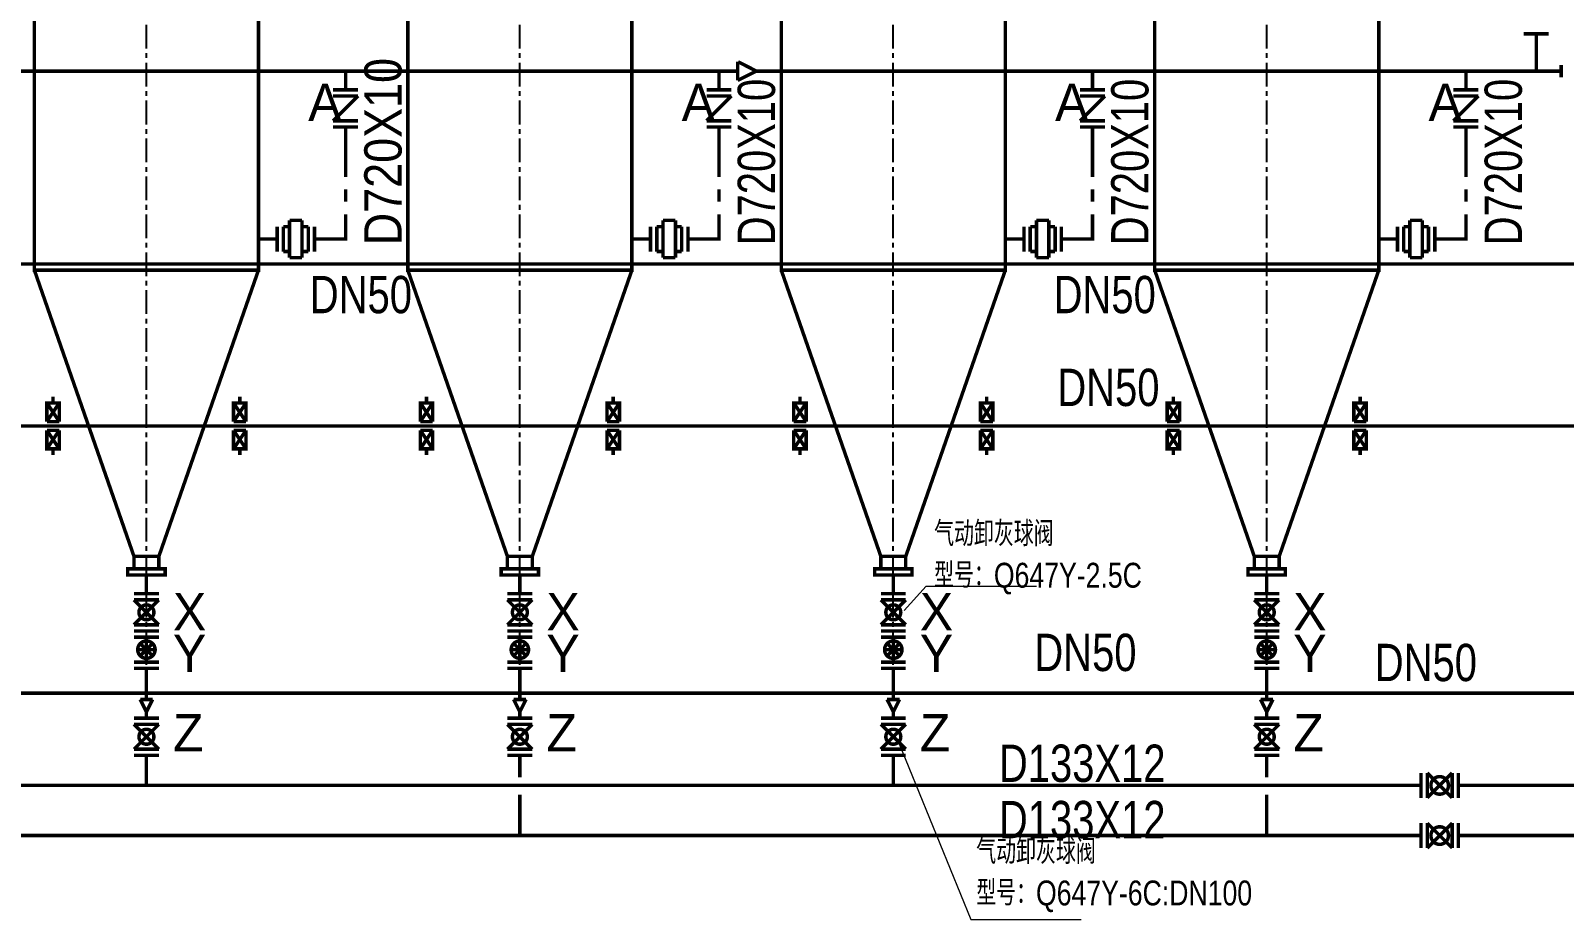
# Model space of a CAD drawing. Header units: millimetres. Extents: x 48549 to 244689, y 99496 to 172785.
# Drawn here: x 81508 to 93829, y 124209 to 131352 of the extents above; entities that cross this region are included whole.
import ezdxf

# ---------------------------------------------------------------- set-up
doc = ezdxf.new("R2010")
doc.units = ezdxf.units.MM
doc.header["$LTSCALE"] = 3
doc.linetypes.add('CENTERX2', pattern=[101.6, 63.5, -12.7, 12.7, -12.7])
for name, color, linetype in [('CEN', 2, 'CENTERX2'), ('氮气管道', 5, 'Continuous'), ('煤气管道', 1, 'Continuous')]:
    doc.layers.add(name, color=color, linetype=linetype)
doc.layers.add('CON', color=7, linetype='Continuous', lineweight=40)
doc.layers.add('图层3', color=6, linetype='Continuous', lineweight=9)
doc.styles.add('PC_TEXTSTYLE', font='zwl.shx', dxfattribs={"width": 0.8, "bigfont": 'hztxt.shx'})
doc.styles.add('TH_GBDIM', font='romans.shx', dxfattribs={"width": 0.8, "bigfont": 'gbcbig.shx'})
doc.styles.add('仿宋体', font='ttxt1.shx', dxfattribs={"bigfont": 'hzfs.shx'})
doc.dimstyles.new('TH_GBDIM', dxfattribs={"dimtxt": 3.5, "dimasz": 2.5, "dimexe": 2, "dimexo": 0, "dimgap": 1.5, "dimtad": 1, "dimdec": 1, "dimzin": 0, "dimdsep": 46, "dimtxsty": 'TH_GBDIM', "dimcen": 2.5, "dimclrd": 130, "dimclre": 130, "dimclrt": 3, "dimadec": 0, "dimazin": 0, "dimtfac": 0.714286, "dimtdec": 1, "dimtmove": 0, "dimatfit": 3, "dimfxl": 1, "dimtzin": 0, "dimlwd": -1, "dimlwe": -1, "dimarcsym": 0})

msp = doc.modelspace()

# ---------------------------------------------------------------- linework, layer by layer
at = {"layer": 'CEN'}
for p, q in [((82438.244, 126026.672), (82438.244, 138026.672)), ((85438.244, 126026.672), (85438.244, 138026.672)), ((88438.244, 126026.672), (88438.244, 138026.672)), ((91438.244, 126026.672), (91438.244, 138026.672))]:
    msp.add_line(p, q, dxfattribs=at)
at = {"layer": 'CON', "const_width": 28}
for points in [[(82438.244, 129426.672), (81538.244, 129426.672), (81538.244, 134926.672), (83338.244, 134926.672)], [(82438.244, 129426.672), (83338.244, 129426.672), (83338.244, 134926.672)], [(85438.244, 129426.672), (84538.244, 129426.672), (84538.244, 134926.672), (86338.244, 134926.672)], [(85438.244, 129426.672), (86338.244, 129426.672), (86338.244, 134926.672)], [(88438.244, 129426.672), (87538.244, 129426.672), (87538.244, 134926.672), (89338.244, 134926.672)], [(88438.244, 129426.672), (89338.244, 129426.672), (89338.244, 134926.672)], [(91438.244, 129426.672), (90538.244, 129426.672), (90538.244, 134926.672), (92338.244, 134926.672)], [(91438.244, 129426.672), (92338.244, 129426.672), (92338.244, 134926.672)], [(82338.244, 127126.672), (81538.244, 129426.672)], [(83338.244, 129426.672), (82538.244, 127126.672)], [(85338.244, 127126.672), (84538.244, 129426.672)], [(86338.244, 129426.672), (85538.244, 127126.672)], [(88338.244, 127126.672), (87538.244, 129426.672)], [(89338.244, 129426.672), (88538.244, 127126.672)], [(91338.244, 127126.672), (90538.244, 129426.672)], [(92338.244, 129426.672), (91538.244, 127126.672)], [(81688.244, 128359.457), (81688.244, 128409.457)], [(83188.244, 128359.457), (83188.244, 128409.457)], [(84688.244, 128359.457), (84688.244, 128409.457)], [(86188.244, 128359.457), (86188.244, 128409.457)], [(87688.244, 128359.457), (87688.244, 128409.457)], [(89188.244, 128359.457), (89188.244, 128409.457)], [(90688.244, 128359.457), (90688.244, 128409.457)], [(92188.244, 128359.457), (92188.244, 128409.457)], [(81638.244, 128209.457), (81638.244, 128359.457), (81738.244, 128359.457), (81738.244, 128209.457)], [(81638.244, 128359.457), (81738.244, 128209.457)], [(81738.244, 128359.457), (81638.244, 128209.457)], [(83238.244, 128209.457), (83238.244, 128359.457), (83138.244, 128359.457), (83138.244, 128209.457)], [(83238.244, 128359.457), (83138.244, 128209.457)], [(83138.244, 128359.457), (83238.244, 128209.457)], [(84638.244, 128209.457), (84638.244, 128359.457), (84738.244, 128359.457), (84738.244, 128209.457)], [(84638.244, 128359.457), (84738.244, 128209.457)], [(84738.244, 128359.457), (84638.244, 128209.457)], [(86238.244, 128209.457), (86238.244, 128359.457), (86138.244, 128359.457), (86138.244, 128209.457)], [(86238.244, 128359.457), (86138.244, 128209.457)], [(86138.244, 128359.457), (86238.244, 128209.457)], [(87638.244, 128209.457), (87638.244, 128359.457), (87738.244, 128359.457), (87738.244, 128209.457)], [(87638.244, 128359.457), (87738.244, 128209.457)], [(87738.244, 128359.457), (87638.244, 128209.457)], [(89238.244, 128209.457), (89238.244, 128359.457), (89138.244, 128359.457), (89138.244, 128209.457)], [(89238.244, 128359.457), (89138.244, 128209.457)], [(89138.244, 128359.457), (89238.244, 128209.457)], [(90638.244, 128209.457), (90638.244, 128359.457), (90738.244, 128359.457), (90738.244, 128209.457)], [(90638.244, 128359.457), (90738.244, 128209.457)], [(90738.244, 128359.457), (90638.244, 128209.457)], [(92238.244, 128209.457), (92238.244, 128359.457), (92138.244, 128359.457), (92138.244, 128209.457)], [(92238.244, 128359.457), (92138.244, 128209.457)], [(92138.244, 128359.457), (92238.244, 128209.457)], [(81738.244, 128209.457), (81638.244, 128209.457)], [(81738.244, 128140.155), (81638.244, 128140.155)], [(81638.244, 128140.155), (81638.244, 127990.155), (81738.244, 127990.155), (81738.244, 128140.155)], [(81638.244, 127990.155), (81738.244, 128140.155)], [(81738.244, 127990.155), (81638.244, 128140.155)], [(83138.244, 128209.457), (83238.244, 128209.457)], [(83138.244, 128140.155), (83238.244, 128140.155)], [(83238.244, 128140.155), (83238.244, 127990.155), (83138.244, 127990.155), (83138.244, 128140.155)], [(83238.244, 127990.155), (83138.244, 128140.155)], [(83138.244, 127990.155), (83238.244, 128140.155)], [(84738.244, 128209.457), (84638.244, 128209.457)], [(84738.244, 128140.155), (84638.244, 128140.155)], [(84638.244, 128140.155), (84638.244, 127990.155), (84738.244, 127990.155), (84738.244, 128140.155)], [(84638.244, 127990.155), (84738.244, 128140.155)], [(84738.244, 127990.155), (84638.244, 128140.155)], [(86138.244, 128209.457), (86238.244, 128209.457)], [(86138.244, 128140.155), (86238.244, 128140.155)], [(86238.244, 128140.155), (86238.244, 127990.155), (86138.244, 127990.155), (86138.244, 128140.155)], [(86238.244, 127990.155), (86138.244, 128140.155)], [(86138.244, 127990.155), (86238.244, 128140.155)], [(87738.244, 128209.457), (87638.244, 128209.457)], [(87738.244, 128140.155), (87638.244, 128140.155)], [(87638.244, 128140.155), (87638.244, 127990.155), (87738.244, 127990.155), (87738.244, 128140.155)], [(87638.244, 127990.155), (87738.244, 128140.155)], [(87738.244, 127990.155), (87638.244, 128140.155)], [(89138.244, 128209.457), (89238.244, 128209.457)], [(89138.244, 128140.155), (89238.244, 128140.155)], [(89238.244, 128140.155), (89238.244, 127990.155), (89138.244, 127990.155), (89138.244, 128140.155)], [(89238.244, 127990.155), (89138.244, 128140.155)], [(89138.244, 127990.155), (89238.244, 128140.155)], [(90738.244, 128209.457), (90638.244, 128209.457)], [(90738.244, 128140.155), (90638.244, 128140.155)], [(90638.244, 128140.155), (90638.244, 127990.155), (90738.244, 127990.155), (90738.244, 128140.155)], [(90638.244, 127990.155), (90738.244, 128140.155)], [(90738.244, 127990.155), (90638.244, 128140.155)], [(92138.244, 128209.457), (92238.244, 128209.457)], [(92138.244, 128140.155), (92238.244, 128140.155)], [(92238.244, 128140.155), (92238.244, 127990.155), (92138.244, 127990.155), (92138.244, 128140.155)], [(92238.244, 127990.155), (92138.244, 128140.155)], [(92138.244, 127990.155), (92238.244, 128140.155)], [(81688.244, 127990.155), (81688.244, 127940.155)], [(83188.244, 127990.155), (83188.244, 127940.155)], [(84688.244, 127990.155), (84688.244, 127940.155)], [(86188.244, 127990.155), (86188.244, 127940.155)], [(87688.244, 127990.155), (87688.244, 127940.155)], [(89188.244, 127990.155), (89188.244, 127940.155)], [(90688.244, 127990.155), (90688.244, 127940.155)], [(92188.244, 127990.155), (92188.244, 127940.155)], [(82338.244, 127026.672), (82288.244, 127026.672), (82288.244, 126976.672), (82588.244, 126976.672), (82588.244, 127026.672), (82538.244, 127026.672)], [(82538.244, 127126.672), (82338.244, 127126.672)], [(82338.244, 127126.672), (82338.244, 127026.672), (82538.244, 127026.672), (82538.244, 127126.672)], [(85338.244, 127026.672), (85288.244, 127026.672), (85288.244, 126976.672), (85588.244, 126976.672), (85588.244, 127026.672), (85538.244, 127026.672)], [(85538.244, 127126.672), (85338.244, 127126.672)], [(85338.244, 127126.672), (85338.244, 127026.672), (85538.244, 127026.672), (85538.244, 127126.672)], [(88338.244, 127026.672), (88288.244, 127026.672), (88288.244, 126976.672), (88588.244, 126976.672), (88588.244, 127026.672), (88538.244, 127026.672)], [(88538.244, 127126.672), (88338.244, 127126.672)], [(88338.244, 127126.672), (88338.244, 127026.672), (88538.244, 127026.672), (88538.244, 127126.672)], [(91338.244, 127026.672), (91288.244, 127026.672), (91288.244, 126976.672), (91588.244, 126976.672), (91588.244, 127026.672), (91538.244, 127026.672)], [(91538.244, 127126.672), (91338.244, 127126.672)], [(91338.244, 127126.672), (91338.244, 127026.672), (91538.244, 127026.672), (91538.244, 127126.672)], [(82438.244, 126826.672), (82438.244, 126976.672)], [(85438.244, 126826.672), (85438.244, 126976.672)], [(88438.244, 126826.672), (88438.244, 126976.672)], [(91438.244, 126826.672), (91438.244, 126976.672)], [(82538.244, 126826.672), (82338.244, 126826.672)], [(82538.244, 126776.672), (82338.244, 126576.672)], [(82538.244, 126776.672), (82338.244, 126776.672)], [(82338.244, 126776.672), (82538.244, 126576.672)], [(85538.244, 126826.672), (85338.244, 126826.672)], [(85538.244, 126776.672), (85338.244, 126576.672)], [(85538.244, 126776.672), (85338.244, 126776.672)], [(85338.244, 126776.672), (85538.244, 126576.672)], [(88538.244, 126826.672), (88338.244, 126826.672)], [(88538.244, 126776.672), (88338.244, 126576.672)], [(88538.244, 126776.672), (88338.244, 126776.672)], [(88338.244, 126776.672), (88538.244, 126576.672)], [(91538.244, 126826.672), (91338.244, 126826.672)], [(91538.244, 126776.672), (91338.244, 126576.672)], [(91538.244, 126776.672), (91338.244, 126776.672)], [(91338.244, 126776.672), (91538.244, 126576.672)], [(82538.244, 126576.672), (82338.244, 126576.672)], [(82538.244, 126526.672), (82338.244, 126526.672)], [(85538.244, 126576.672), (85338.244, 126576.672)], [(85538.244, 126526.672), (85338.244, 126526.672)], [(88538.244, 126576.672), (88338.244, 126576.672)], [(88538.244, 126526.672), (88338.244, 126526.672)], [(91538.244, 126576.672), (91338.244, 126576.672)], [(91538.244, 126526.672), (91338.244, 126526.672)], [(82538.244, 126476.672), (82338.244, 126476.672)], [(82487.741, 126426.17), (82388.746, 126327.175)], [(82388.746, 126426.17), (82487.741, 126327.175)], [(82438.244, 126476.672), (82438.244, 126446.672)], [(82438.244, 126306.672), (82438.244, 126446.672)], [(85538.244, 126476.672), (85338.244, 126476.672)], [(85487.741, 126426.17), (85388.746, 126327.175)], [(85388.746, 126426.17), (85487.741, 126327.175)], [(85438.244, 126476.672), (85438.244, 126446.672)], [(85438.244, 126306.672), (85438.244, 126446.672)], [(88538.244, 126476.672), (88338.244, 126476.672)], [(88487.741, 126426.17), (88388.746, 126327.175)], [(88388.746, 126426.17), (88487.741, 126327.175)], [(88438.244, 126476.672), (88438.244, 126446.672)], [(88438.244, 126306.672), (88438.244, 126446.672)], [(91538.244, 126476.672), (91338.244, 126476.672)], [(91487.741, 126426.17), (91388.746, 126327.175)], [(91388.746, 126426.17), (91487.741, 126327.175)], [(91438.244, 126476.672), (91438.244, 126446.672)], [(91438.244, 126306.672), (91438.244, 126446.672)], [(82538.244, 126276.672), (82338.244, 126276.672)], [(82368.244, 126376.672), (82508.244, 126376.672)], [(82438.244, 126276.672), (82438.244, 126306.672)], [(85538.244, 126276.672), (85338.244, 126276.672)], [(85368.244, 126376.672), (85508.244, 126376.672)], [(85438.244, 126276.672), (85438.244, 126306.672)], [(88538.244, 126276.672), (88338.244, 126276.672)], [(88368.244, 126376.672), (88508.244, 126376.672)], [(88438.244, 126276.672), (88438.244, 126306.672)], [(91538.244, 126276.672), (91338.244, 126276.672)], [(91368.244, 126376.672), (91508.244, 126376.672)], [(91438.244, 126276.672), (91438.244, 126306.672)], [(82538.244, 126226.672), (82338.244, 126226.672)], [(82438.244, 126226.672), (82438.244, 125976.672)], [(85538.244, 126226.672), (85338.244, 126226.672)], [(85438.244, 126226.672), (85438.244, 125976.672)], [(88538.244, 126226.672), (88338.244, 126226.672)], [(88438.244, 126226.672), (88438.244, 125976.672)], [(91538.244, 126226.672), (91338.244, 126226.672)], [(91438.244, 126226.672), (91438.244, 125976.672)], [(82488.244, 125976.672), (82388.244, 125976.672)], [(82388.244, 125976.672), (82438.244, 125876.672)], [(82438.244, 125876.672), (82488.244, 125976.672)], [(85488.244, 125976.672), (85388.244, 125976.672)], [(85388.244, 125976.672), (85438.244, 125876.672)], [(85438.244, 125876.672), (85488.244, 125976.672)], [(88488.244, 125976.672), (88388.244, 125976.672)], [(88388.244, 125976.672), (88438.244, 125876.672)], [(88438.244, 125876.672), (88488.244, 125976.672)], [(91488.244, 125976.672), (91388.244, 125976.672)], [(91388.244, 125976.672), (91438.244, 125876.672)], [(91438.244, 125876.672), (91488.244, 125976.672)], [(82538.244, 125826.672), (82338.244, 125826.672)], [(82438.244, 125876.672), (82438.244, 125826.672)], [(85538.244, 125826.672), (85338.244, 125826.672)], [(85438.244, 125876.672), (85438.244, 125826.672)], [(88538.244, 125826.672), (88338.244, 125826.672)], [(88438.244, 125876.672), (88438.244, 125826.672)], [(91538.244, 125826.672), (91338.244, 125826.672)], [(91438.244, 125876.672), (91438.244, 125826.672)], [(82538.244, 125776.672), (82338.244, 125576.672)], [(82538.244, 125776.672), (82338.244, 125776.672)], [(82338.244, 125776.672), (82538.244, 125576.672)], [(85538.244, 125776.672), (85338.244, 125576.672)], [(85538.244, 125776.672), (85338.244, 125776.672)], [(85338.244, 125776.672), (85538.244, 125576.672)], [(88538.244, 125776.672), (88338.244, 125576.672)], [(88538.244, 125776.672), (88338.244, 125776.672)], [(88338.244, 125776.672), (88538.244, 125576.672)], [(91538.244, 125776.672), (91338.244, 125576.672)], [(91538.244, 125776.672), (91338.244, 125776.672)], [(91338.244, 125776.672), (91538.244, 125576.672)], [(82538.244, 125576.672), (82338.244, 125576.672)], [(85538.244, 125576.672), (85338.244, 125576.672)], [(88538.244, 125576.672), (88338.244, 125576.672)], [(91538.244, 125576.672), (91338.244, 125576.672)], [(82538.244, 125526.672), (82338.244, 125526.672)], [(82438.244, 125526.672), (82438.244, 125285.69)], [(85538.244, 125526.672), (85338.244, 125526.672)], [(85438.244, 125526.672), (85438.244, 125351.182)], [(88538.244, 125526.672), (88338.244, 125526.672)], [(88438.244, 125526.672), (88438.244, 125285.69)], [(91538.244, 125526.672), (91338.244, 125526.672)], [(91438.244, 125526.672), (91438.244, 125351.182)], [(90812.971, 125285.69), (56009.641, 125285.69)], [(92677.7, 125285.69), (90812.971, 125285.69)], [(92677.7, 125385.69), (92677.7, 125185.69)], [(92727.7, 125385.69), (92727.7, 125185.69)], [(92727.7, 125385.69), (92927.7, 125185.69)], [(92727.7, 125185.69), (92927.7, 125385.69)], [(92927.7, 125385.69), (92927.7, 125185.69)], [(92977.7, 125385.69), (92977.7, 125185.69)], [(94478.223, 125285.69), (92977.7, 125285.69)], [(85438.244, 125210.988), (85438.244, 124882.593)], [(91438.244, 125210.988), (91438.244, 124882.593)], [(92677.7, 124982.593), (92677.7, 124782.593)], [(92727.7, 124982.593), (92727.7, 124782.593)], [(92727.7, 124982.593), (92927.7, 124782.593)], [(92727.7, 124782.593), (92927.7, 124982.593)], [(92927.7, 124982.593), (92927.7, 124782.593)], [(92977.7, 124982.593), (92977.7, 124782.593)], [(90812.971, 124882.593), (55747.664, 124882.593)], [(92677.7, 124882.593), (90145.797, 124882.593)], [(94478.223, 124882.593), (92977.7, 124882.593)]]:
    msp.add_lwpolyline(points, dxfattribs=at)
at = {"layer": 'CON', "color": 2, "const_width": 28}
for points in [[(84138.244, 130876.672), (83938.244, 130876.672)], [(87138.244, 130876.672), (86938.244, 130876.672)], [(90138.244, 130876.672), (89938.244, 130876.672)], [(93138.244, 130876.672), (92938.244, 130876.672)], [(84138.244, 130826.672), (83938.244, 130626.672)], [(84138.244, 130826.672), (83938.244, 130826.672)], [(87138.244, 130826.672), (86938.244, 130826.672)], [(87138.244, 130826.672), (86938.244, 130626.672)], [(90138.244, 130826.672), (89938.244, 130626.672)], [(90138.244, 130826.672), (89938.244, 130826.672)], [(93138.244, 130826.672), (92938.244, 130626.672)], [(93138.244, 130826.672), (92938.244, 130826.672)], [(84138.244, 130626.672), (83938.244, 130626.672)], [(87138.244, 130626.672), (86938.244, 130626.672)], [(90138.244, 130626.672), (89938.244, 130626.672)], [(93138.244, 130626.672), (92938.244, 130626.672)], [(84138.244, 130576.672), (83938.244, 130576.672)], [(87138.244, 130576.672), (86938.244, 130576.672)], [(90138.244, 130576.672), (89938.244, 130576.672)], [(93138.244, 130576.672), (92938.244, 130576.672)]]:
    msp.add_lwpolyline(points, dxfattribs=at)
at = {"layer": 'CON', "const_width": 28}
for points in [[(82498.244, 126676.672, 1), (82378.244, 126676.672, 1)], [(85498.244, 126676.672, 1), (85378.244, 126676.672, 1)], [(88498.244, 126676.672, 1), (88378.244, 126676.672, 1)], [(91498.244, 126676.672, 1), (91378.244, 126676.672, 1)], [(82508.244, 126376.672, 1), (82368.244, 126376.672, 1)], [(85508.244, 126376.672, 1), (85368.244, 126376.672, 1)], [(88508.244, 126376.672, 1), (88368.244, 126376.672, 1)], [(91508.244, 126376.672, 1), (91368.244, 126376.672, 1)], [(82498.244, 125676.672, 1), (82378.244, 125676.672, 1)], [(85498.244, 125676.672, 1), (85378.244, 125676.672, 1)], [(88498.244, 125676.672, 1), (88378.244, 125676.672, 1)], [(91498.244, 125676.672, 1), (91378.244, 125676.672, 1)], [(92777.7, 125335.69, -2.414213562), (92777.7, 125235.69, -0.414213562)], [(92777.7, 124932.593, -2.414213562), (92777.7, 124832.593, -0.414213562)]]:
    msp.add_lwpolyline(points, format="xyb", close=True, dxfattribs=at)
at = {"layer": '氮气管道', "const_width": 28}
for points in [[(91438.244, 129476.672), (57317.325, 129476.672)], [(95752.977, 129476.672), (89338.244, 129476.672)], [(52232.315, 128174.806), (90973.676, 128174.806)], [(90973.676, 128174.806), (96627.871, 128174.806)], [(91438.244, 126027.153), (57716.481, 126027.153)], [(95414.897, 126027.153), (91438.244, 126027.153)]]:
    msp.add_lwpolyline(points, dxfattribs=at)
at = {"layer": '煤气管道', "const_width": 28}
for points in [[(93703.276, 131326.672), (93503.276, 131326.672)], [(93603.276, 131026.672), (93603.276, 131326.672)], [(87188.244, 130951.672), (87188.244, 131101.672)], [(87191.064, 131101.672), (87338.244, 131026.672), (87188.244, 130951.672)], [(93803.863, 131076.672), (93803.863, 130976.672)], [(51813.013, 131026.672), (87188.244, 131026.672)], [(84038.244, 130876.672), (84038.244, 131026.672)], [(87038.244, 130876.672), (87038.244, 131026.672)], [(87338.244, 131026.672), (90538.244, 131026.672)], [(90038.244, 130876.672), (90038.244, 131026.672)], [(90538.244, 131026.672), (93803.863, 131026.672)], [(93038.244, 130876.672), (93038.244, 131026.672)], [(84038.244, 130176.672), (84038.244, 130576.672)], [(87038.244, 130176.672), (87038.244, 130576.672)], [(90038.244, 130176.672), (90038.244, 130576.672)], [(93038.244, 130176.672), (93038.244, 130576.672)], [(84038.244, 129976.672), (84038.244, 130076.672)], [(87038.244, 129976.672), (87038.244, 130076.672)], [(90038.244, 129976.672), (90038.244, 130076.672)], [(93038.244, 129976.672), (93038.244, 130076.672)], [(83788.244, 129676.672), (84038.244, 129676.672), (84038.244, 129876.672)], [(86788.244, 129676.672), (87038.244, 129676.672), (87038.244, 129876.672)], [(89788.244, 129676.672), (90038.244, 129676.672), (90038.244, 129876.672)], [(92788.244, 129676.672), (93038.244, 129676.672), (93038.244, 129876.672)], [(83488.244, 129776.672), (83488.244, 129576.672)], [(83538.244, 129776.672), (83538.244, 129576.672)], [(83538.244, 129776.672), (83588.244, 129776.672)], [(83588.244, 129826.672), (83588.244, 129526.672)], [(83588.244, 129826.672), (83688.244, 129826.672)], [(83688.244, 129826.672), (83688.244, 129526.672)], [(83738.244, 129776.672), (83688.244, 129776.672)], [(83738.244, 129776.672), (83738.244, 129576.672)], [(83788.244, 129776.672), (83788.244, 129576.672)], [(86488.244, 129776.672), (86488.244, 129576.672)], [(86538.244, 129776.672), (86538.244, 129576.672)], [(86538.244, 129776.672), (86588.244, 129776.672)], [(86588.244, 129826.672), (86588.244, 129526.672)], [(86588.244, 129826.672), (86688.244, 129826.672)], [(86688.244, 129826.672), (86688.244, 129526.672)], [(86738.244, 129776.672), (86688.244, 129776.672)], [(86738.244, 129776.672), (86738.244, 129576.672)], [(86788.244, 129776.672), (86788.244, 129576.672)], [(89488.244, 129776.672), (89488.244, 129576.672)], [(89538.244, 129776.672), (89538.244, 129576.672)], [(89538.244, 129776.672), (89588.244, 129776.672)], [(89588.244, 129826.672), (89588.244, 129526.672)], [(89588.244, 129826.672), (89688.244, 129826.672)], [(89688.244, 129826.672), (89688.244, 129526.672)], [(89738.244, 129776.672), (89688.244, 129776.672)], [(89738.244, 129776.672), (89738.244, 129576.672)], [(89788.244, 129776.672), (89788.244, 129576.672)], [(92488.244, 129776.672), (92488.244, 129576.672)], [(92538.244, 129776.672), (92538.244, 129576.672)], [(92538.244, 129776.672), (92588.244, 129776.672)], [(92588.244, 129826.672), (92588.244, 129526.672)], [(92588.244, 129826.672), (92688.244, 129826.672)], [(92688.244, 129826.672), (92688.244, 129526.672)], [(92738.244, 129776.672), (92688.244, 129776.672)], [(92738.244, 129776.672), (92738.244, 129576.672)], [(92788.244, 129776.672), (92788.244, 129576.672)], [(83338.244, 129676.672), (83488.244, 129676.672)], [(86338.244, 129676.672), (86488.244, 129676.672)], [(89338.244, 129676.672), (89488.244, 129676.672)], [(92338.244, 129676.672), (92488.244, 129676.672)], [(83538.244, 129576.672), (83588.244, 129576.672)], [(83588.244, 129526.672), (83688.244, 129526.672)], [(83738.244, 129576.672), (83688.244, 129576.672)], [(86538.244, 129576.672), (86588.244, 129576.672)], [(86588.244, 129526.672), (86688.244, 129526.672)], [(86738.244, 129576.672), (86688.244, 129576.672)], [(89538.244, 129576.672), (89588.244, 129576.672)], [(89588.244, 129526.672), (89688.244, 129526.672)], [(89738.244, 129576.672), (89688.244, 129576.672)], [(92538.244, 129576.672), (92588.244, 129576.672)], [(92588.244, 129526.672), (92688.244, 129526.672)], [(92738.244, 129576.672), (92688.244, 129576.672)]]:
    msp.add_lwpolyline(points, dxfattribs=at)

# ---------------------------------------------------------------- texts
at = {"layer": 'CON', "style": '仿宋体'}
for s, p in [('X', (82651.377, 126531.817)), ('X', (85651.377, 126531.817)), ('X', (88651.377, 126531.817)), ('X', (91651.377, 126531.817)), ('Y', (82651.377, 126196.624)), ('Y', (85651.377, 126196.624)), ('Y', (88651.377, 126196.624)), ('Y', (91651.377, 126196.624)), ('Z', (82651.377, 125558.827)), ('Z', (85651.377, 125558.827)), ('Z', (88651.377, 125558.827)), ('Z', (91651.377, 125558.827))]:
    msp.add_text(s, height=300, dxfattribs=at).set_placement(p)
at = {"layer": 'CON', "style": '仿宋体', "width": 0.8}
for p in [(89286.552, 125313.682), (89286.552, 124861.073)]:
    msp.add_text('D133X12', height=300, dxfattribs=at).set_placement(p)
at = {"layer": '图层3', "color": 2, "ltscale": 3, "char_height": 200, "width": 4002.37643, "attachment_point": 1, "style": 'PC_TEXTSTYLE'}
for s, insert in [('气动卸灰球阀\\P型号：Q647Y-2.5C', (88766.134, 127408.271)), ('气动卸灰球阀\\P型号：Q647Y-6C:DN100', (89104.606, 124854.601))]:
    msp.add_mtext(s, dxfattribs=dict(at, insert=insert))
at = {"layer": '氮气管道', "style": '仿宋体', "width": 0.8}
for p in [(83750.948, 129080.801), (89726.479, 129080.801), (89756.075, 128334.755), (89571.49, 126204.73), (92306.255, 126123.704)]:
    msp.add_text('DN50', height=300, dxfattribs=at).set_placement(p)
at = {"layer": '煤气管道', "style": '仿宋体'}
for width, p in [(0.9, (84488.244, 129626.672)), (0.8, (87488.244, 129626.672)), (0.8, (90488.244, 129626.672)), (0.8, (93488.244, 129626.672))]:
    msp.add_text('D720X10', height=300, rotation=90, dxfattribs=dict(at, width=width)).set_placement(p)
for p in [(83738.244, 130626.672), (86738.244, 130626.672), (89738.244, 130626.672), (92738.244, 130626.672)]:
    msp.add_text('A', height=300, dxfattribs=at).set_placement(p)

# ---------------------------------------------------------------- leaders
at = {"layer": '图层3', "color": 2, "ltscale": 3}
for points in [[(88526.097, 126692.449), (88701.761, 126886.593), (89587.718, 126886.593)], [(88480.67, 125634.246), (89061.764, 124209.209), (89947.721, 124209.209)]]:
    msp.add_leader(points, dimstyle='TH_GBDIM', override={"dimgap": 1.5, "dimtad": 0}, dxfattribs=at)

doc.saveas('drawing.dxf')
